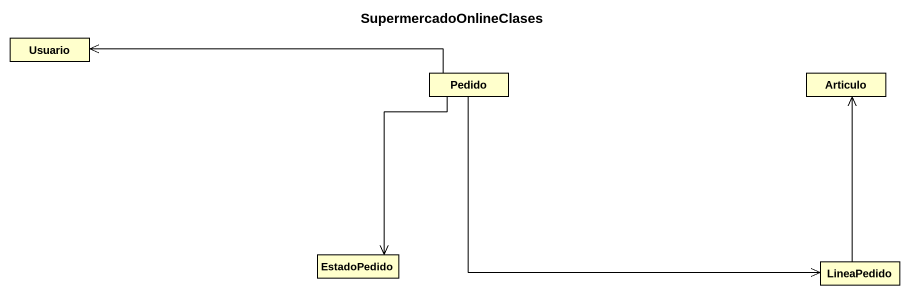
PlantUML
@startuml
title SupermercadoOnlineClases
hide circle
hide empty members
class Usuario
class Pedido
class Articulo
class EstadoPedido
class LineaPedido
Pedido -left-> Usuario
Pedido --> EstadoPedido
Pedido -right-> LineaPedido
LineaPedido -up-> Articulo
@enduml
